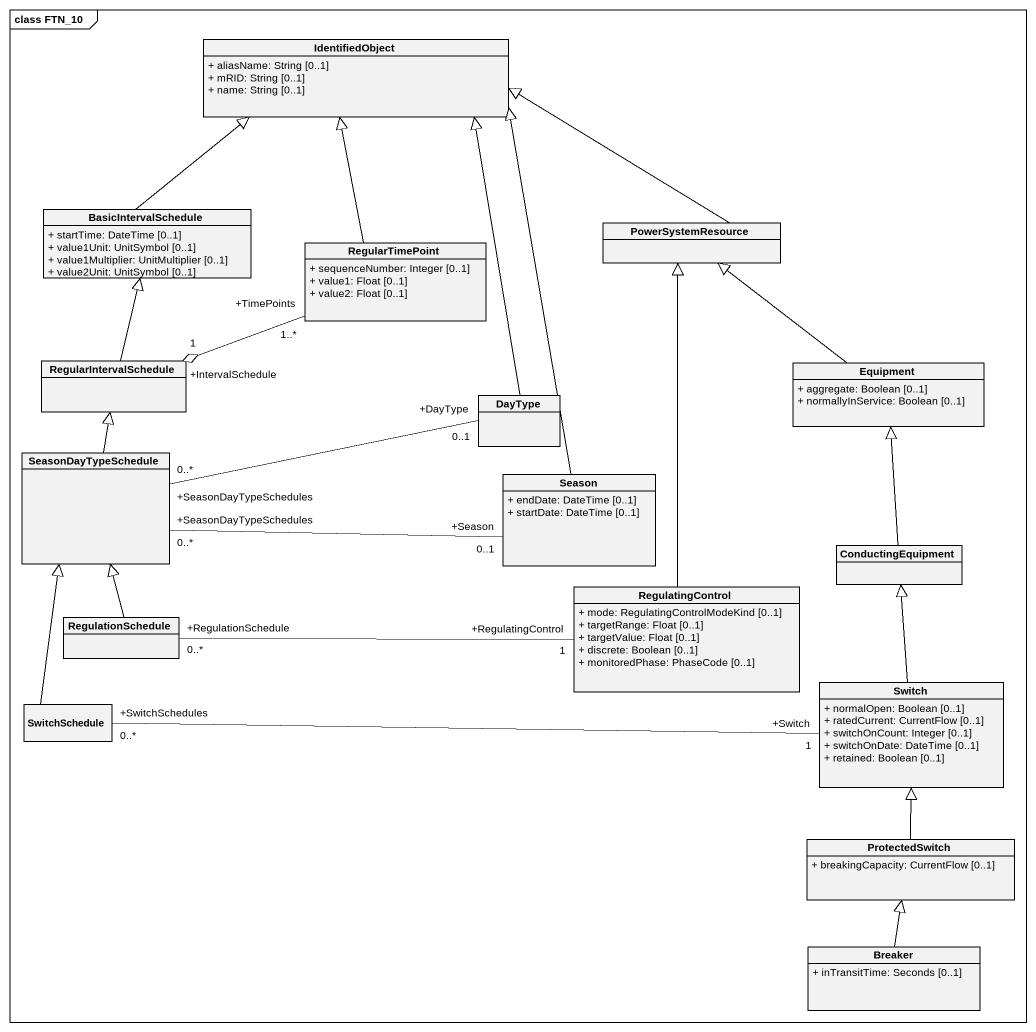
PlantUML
@startuml
mainframe class FTN_10
hide circle
hide empty members
skinparam classAttributeIconSize 0
class IdentifiedObject {
  + aliasName: String [0..1]
  + mRID: String [0..1]
  + name: String [0..1]
}
class BasicIntervalSchedule {
  + startTime: DateTime [0..1]
  + value1Unit: UnitSymbol [0..1]
  + value1Multiplier: UnitMultiplier [0..1]
  + value2Unit: UnitSymbol [0..1]
}
class RegularTimePoint {
  + sequenceNumber: Integer [0..1]
  + value1: Float [0..1]
  + value2: Float [0..1]
}
class PowerSystemResource
class RegularIntervalSchedule
class Equipment {
  + aggregate: Boolean [0..1]
  + normallyInService: Boolean [0..1]
}
class DayType
class SeasonDayTypeSchedule
class Season {
  + endDate: DateTime [0..1]
  + startDate: DateTime [0..1]
}
class ConductingEquipment
class RegulatingControl {
  + mode: RegulatingControlModeKind [0..1]
  + targetRange: Float [0..1]
  + targetValue: Float [0..1]
  + discrete: Boolean [0..1]
  + monitoredPhase: PhaseCode [0..1]
}
class RegulationSchedule
class Switch {
  + normalOpen: Boolean [0..1]
  + ratedCurrent: CurrentFlow [0..1]
  + switchOnCount: Integer [0..1]
  + switchOnDate: DateTime [0..1]
  + retained: Boolean [0..1]
}
class SwitchSchedule
class ProtectedSwitch {
  + breakingCapacity: CurrentFlow [0..1]
}
class Breaker {
  + inTransitTime: Seconds [0..1]
}
BasicIntervalSchedule -up-|> IdentifiedObject
RegularTimePoint -up-|> IdentifiedObject
PowerSystemResource -left-|> IdentifiedObject
RegularIntervalSchedule -up-|> BasicIntervalSchedule
RegularIntervalSchedule "+IntervalSchedule\n1" o-right- "+TimePoints\n1..*" RegularTimePoint
Equipment -up-|> PowerSystemResource
DayType -up-|> IdentifiedObject
DayType "+DayType\n0..1" -left- "+SeasonDayTypeSchedules\n0..*" SeasonDayTypeSchedule
SeasonDayTypeSchedule -up-|> RegularIntervalSchedule
Season -up-|> IdentifiedObject
Season "+Season\n0..1" -left- "+SeasonDayTypeSchedules\n0..*" SeasonDayTypeSchedule
ConductingEquipment -up-|> Equipment
RegulatingControl -up-|> PowerSystemResource
RegulationSchedule -up-|> SeasonDayTypeSchedule
RegulationSchedule "+RegulationSchedule\n0..*" -right- "+RegulatingControl\n1" RegulatingControl
Switch -up-|> ConductingEquipment
Switch "+Switch\n1" -left- "+SwitchSchedules\n0..*" SwitchSchedule
SwitchSchedule -up-|> SeasonDayTypeSchedule
ProtectedSwitch -up-|> Switch
Breaker -up-|> ProtectedSwitch
@enduml
